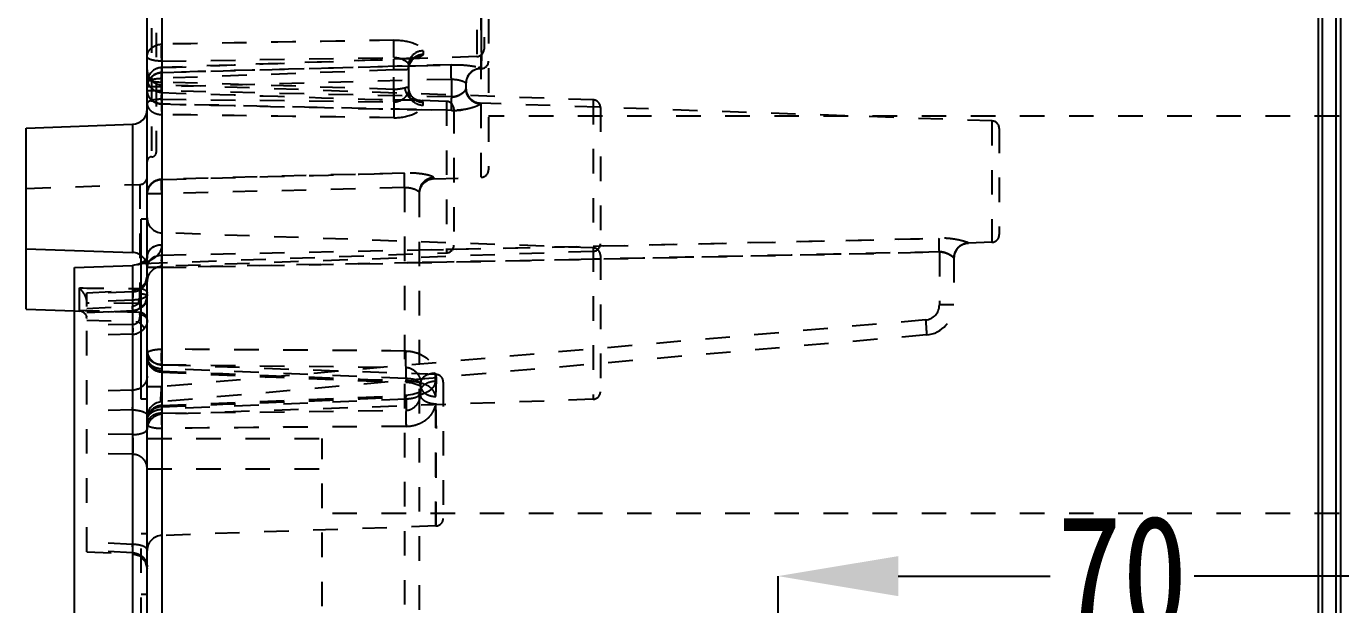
# Model space of a CAD drawing. Header units: millimetres. Extents: x -1265 to 1982, y -12197 to 1934.
# Drawn here: x 357.4 to 444.8, y -3930.4 to -3891.9 of the extents above; entities that cross this region are included whole.
import ezdxf

# ---------------------------------------------------------------- set-up
doc = ezdxf.new("R2010")
doc.units = ezdxf.units.MM
doc.header["$LTSCALE"] = 16.335
doc.header["$PDMODE"] = 3
doc.header["$PDSIZE"] = 0.3125
doc.linetypes.add('HIDDEN', pattern=[0.2, 0.1, -0.1])
doc.layers.get('0').update_dxf_attribs({"linetype": 'CONTINUOUS'})
doc.layers.get('Defpoints').update_dxf_attribs({"linetype": 'CONTINUOUS'})
doc.layers.add('DEFAULT_2', color=8, linetype='HIDDEN')
doc.styles.get("Standard").update_dxf_attribs({"font": 'txt', "width": 0.8})
doc.dimstyles.new('11', dxfattribs={"dimtxt": 8, "dimasz": 8, "dimexe": 0, "dimexo": 0, "dimgap": 0, "dimtad": 0, "dimdsep": 46, "dimtxsty": 'Standard', "dimcen": 0, "dimclrd": 4, "dimclre": 4, "dimclrt": 6, "dimazin": 0, "dimtp": 0.01, "dimtm": 0.01, "dimtfac": 1, "dimtofl": 0, "dimtmove": 0, "dimatfit": 3, "dimfxl": 0, "dimtolj": 1, "dimarcsym": 0})

# ---------------------------------------------------------------- blocks, each defined once
blk = doc.blocks.new('*D660')
at = {"color": 4, "lineweight": -2}
for p, q in [((407.383, -3958.099), (407.383, -3928.518)), ((415.383, -3928.518), (425.477, -3928.518)), ((469.383, -3928.518), (435.077, -3928.518)), ((477.383, -3949.532), (477.383, -3928.518))]:
    blk.add_line(p, q, dxfattribs=at)
at = {"color": 4}
for points in [[(415.383, -3927.185), (415.383, -3929.851), (407.383, -3928.518)], [(469.383, -3927.185), (469.383, -3929.851), (477.383, -3928.518)]]:
    blk.add_solid(points, dxfattribs=at)
at = {"layer": 'Defpoints', "color": 0}
for p in [(407.383, -3928.518), (477.383, -3949.532), (407.383, -3958.099)]:
    blk.add_point(p, dxfattribs=at)
at = {"color": 6, "insert": (430.277, -3928.518), "char_height": 8, "attachment_point": 5}
blk.add_mtext('\\A1;70', dxfattribs=at)

msp = doc.modelspace()

# ---------------------------------------------------------------- linework, layer by layer
at = {"color": 7, "linetype": 'Continuous'}
for p, q in [((444.814, -4223.364), (444.814, -3837.819)), ((443.608, -4162.247), (443.608, -3838.637)), ((444.52, -4161.495), (444.519, -3841.398)), ((365.419, -4119.111), (365.419, -3843.644)), ((443.312, -3889.359), (443.312, -4031.124)), ((366.407, -4006.811), (366.407, -3891.373)), ((357.379, -3898.685), (364.449, -3898.438)), ((357.379, -3910.745), (357.379, -3898.685)), ((364.449, -3898.438), (364.449, -3906.972)), ((365.019, -3916.746), (365.019, -3904.746)), ((365.419, -3904.746), (365.019, -3904.746)), ((357.379, -3906.725), (364.449, -3906.972)), ((360.595, -3907.982), (364.449, -3907.847)), ((360.595, -3949.187), (360.595, -3907.982)), ((364.794, -3907.773), (364.449, -3907.847)), ((364.449, -3907.847), (364.449, -3940.196)), ((357.379, -3910.745), (360.595, -3910.858)), ((365.419, -3916.746), (365.019, -3916.746))]:
    msp.add_line(p, q, dxfattribs=at)
msp.add_arc((364.414, -3897.434), 1.005, 272, 0, dxfattribs=at)
msp.add_open_spline([(364.794, -3907.773), (364.789, -3907.775), (364.773, -3907.776), (364.782, -3907.783), (364.792, -3907.777), (364.813, -3907.774), (364.847, -3907.762), (364.889, -3907.749), (364.919, -3907.74), (364.933, -3907.735)], degree=3, knots=[0, 0, 0, 0, 0.098557, 0.108759, 0.165745, 0.2554, 0.489219, 0.74148, 1, 1, 1, 1], dxfattribs=at)
at = {"layer": 'DEFAULT_2', "color": 8, "linetype": 'HIDDEN'}
for p, q in [((387.647, -3901.968), (387.647, -3874.596)), ((388.132, -3875.097), (388.132, -3901.466)), ((387.346, -3875.805), (387.346, -3893.928)), ((387.831, -3876.306), (387.831, -3893.427)), ((365.71, -3885.509), (365.71, -3900.606)), ((366.022, -3885.81), (366.022, -3900.305)), ((387.647, -3893.441), (387.649, -3893.849)), ((387.346, -3893.928), (366.389, -3894.66)), ((366.389, -3894.236), (381.836, -3893.994)), ((382.273, -3894.088), (381.834, -3894.107)), ((381.834, -3894.107), (381.836, -3894.108)), ((381.836, -3896.941), (381.836, -3893.994)), ((383.775, -3893.543), (383.775, -3893.768)), ((366.389, -3894.992), (381.847, -3894.575)), ((381.836, -3894.822), (366.389, -3895.374)), ((381.847, -3894.575), (382.807, -3894.549)), ((382.806, -3894.492), (382.806, -3896.249)), ((382.807, -3894.549), (383.273, -3894.536)), ((383.273, -3894.536), (385.655, -3894.472)), ((387.638, -3894.704), (387.63, -3894.724)), ((387.63, -3894.73), (387.638, -3894.704)), ((366.389, -3895.952), (365.419, -3895.952)), ((385.655, -3895.444), (366.389, -3895.952)), ((381.836, -3896.113), (366.389, -3895.628)), ((395.084, -3896.814), (366.389, -3895.812)), ((385.655, -3895.444), (385.655, -3896.615)), ((386.625, -3895.707), (386.625, -3896.073)), ((366.389, -3896.213), (365.419, -3896.213)), ((385.655, -3896.615), (366.389, -3896.213)), ((366.389, -3896.766), (381.836, -3896.941)), ((383.27, -3896.837), (383.358, -3896.842)), ((385.336, -3896.91), (383.272, -3896.838)), ((385.336, -3896.91), (385.336, -3906.993)), ((395.084, -3896.814), (395.084, -3916.747)), ((383.344, -3897.462), (383.256, -3897.46)), ((385.322, -3897.507), (383.344, -3897.462)), ((383.775, -3897.188), (383.775, -3896.979)), ((385.655, -3897.514), (385.322, -3897.507)), ((385.821, -3897.412), (385.821, -3906.491)), ((387.594, -3897.026), (387.594, -3897.069)), ((421.616, -3898.214), (387.594, -3897.026)), ((395.569, -3897.316), (395.569, -3906.395)), ((477.383, -3897.894), (388.132, -3897.894)), ((421.616, -3898.214), (421.616, -3906.287)), ((422.101, -3898.716), (422.101, -3905.785)), ((382.539, -3901.682), (366.389, -3902.109)), ((384.479, -3902.079), (387.647, -3901.968)), ((384.479, -3901.992), (384.479, -3902.079)), ((357.379, -3902.705), (364.934, -3902.441)), ((364.934, -3902.441), (364.934, -3910.969)), ((366.389, -3903.064), (365.419, -3903.064)), ((382.539, -3902.647), (366.389, -3903.064)), ((382.539, -3902.647), (382.539, -4007.375)), ((383.509, -3902.989), (383.509, -4007.442)), ((395.084, -3906.664), (366.389, -3905.661)), ((385.826, -3906.748), (395.082, -3906.55)), ((395.082, -3906.55), (395.555, -3906.539)), ((395.555, -3906.539), (418.116, -3906.021)), ((421.616, -3906.287), (420.056, -3906.342)), ((420.056, -3906.34), (420.056, -3906.342)), ((365.14, -3907.699), (385.336, -3906.993)), ((365.397, -3907.354), (365.326, -3907.471)), ((365.419, -3907.238), (365.402, -3907.327)), ((366.389, -3907.145), (383.509, -3906.797)), ((395.084, -3906.897), (366.389, -3907.899)), ((383.509, -3906.797), (385.33, -3906.759)), ((385.33, -3906.759), (385.745, -3906.75)), ((385.745, -3906.75), (385.826, -3906.748)), ((395.099, -3907.419), (385.843, -3907.603)), ((395.574, -3907.409), (395.099, -3907.419)), ((395.569, -3907.166), (395.569, -3916.245)), ((418.116, -3906.932), (418.116, -3910.459)), ((419.086, -3907.343), (419.086, -3910.459)), ((364.985, -3907.704), (364.794, -3907.773)), ((364.874, -3907.744), (364.873, -3907.744)), ((365, -3907.697), (364.874, -3907.744)), ((365.159, -3907.614), (364.985, -3907.704)), ((365.187, -3907.595), (365.019, -3907.687)), ((365.174, -3907.689), (365.14, -3907.699)), ((365.326, -3907.471), (365.187, -3907.595)), ((366.389, -3907.968), (365.419, -3907.968)), ((383.509, -3907.648), (366.389, -3907.968)), ((385.348, -3907.612), (383.509, -3907.648)), ((385.843, -3907.603), (385.348, -3907.612)), ((365.288, -3909.004), (364.931, -3909.37)), ((365.419, -3908.508), (365.288, -3909.004)), ((360.914, -3910.865), (360.914, -3909.333)), ((361.399, -3909.651), (364.46, -3909.512)), ((364.449, -3909.586), (361.399, -3909.725)), ((361.399, -3926.896), (361.399, -3909.652)), ((364.449, -3909.586), (364.46, -3909.512)), ((364.931, -3909.37), (364.46, -3909.512)), ((365.419, -3909.865), (365.419, -3909.852)), ((360.595, -3910.858), (360.914, -3910.869)), ((361.306, -3910.851), (360.914, -3910.838)), ((361.399, -3910.854), (361.306, -3910.851)), ((364.449, -3910.141), (361.399, -3910.28)), ((364.83, -3910.365), (361.399, -3910.345)), ((361.399, -3910.69), (364.449, -3910.551)), ((361.399, -3910.968), (364.449, -3910.829)), ((362.248, -3910.881), (361.399, -3910.854)), ((364.454, -3910.865), (361.399, -3911.004)), ((364.934, -3910.969), (362.248, -3910.881)), ((364.449, -3910.829), (364.454, -3910.865)), ((365.201, -3910.495), (365.211, -3910.46)), ((365.201, -3910.495), (365.201, -3910.495)), ((419.086, -3910.459), (418.116, -3910.459)), ((361.399, -3911.474), (364.83, -3911.584)), ((364.449, -3911.761), (361.399, -3911.82)), ((417.199, -3911.46), (366.389, -3915.905)), ((364.449, -3912.414), (361.399, -3912.473)), ((417.251, -3912.461), (366.336, -3916.916)), ((366.389, -3914.442), (382.64, -3914.622)), ((384.632, -3915.094), (366.389, -3914.457)), ((366.389, -3914.876), (366.383, -3914.95)), ((366.383, -3914.95), (382.633, -3915.616)), ((382.64, -3915.365), (366.389, -3914.7)), ((382.64, -3915.365), (382.64, -3914.622)), ((384.579, -3915.016), (384.579, -3915.528)), ((384.632, -3925.178), (384.632, -3915.094)), ((364.449, -3916.142), (361.399, -3916.201)), ((366.389, -3915.905), (365.419, -3915.905)), ((383.444, -3915.773), (383.55, -3915.827)), ((383.61, -3915.631), (383.61, -3916.452)), ((383.611, -3915.857), (383.61, -3915.849)), ((383.618, -3916.209), (383.611, -3916.217)), ((385.117, -3915.596), (385.117, -3924.675)), ((366.383, -3917.159), (382.633, -3916.487)), ((382.64, -3916.737), (366.389, -3917.409)), ((395.084, -3916.747), (366.389, -3917.749)), ((383.085, -3916.433), (382.633, -3916.487)), ((382.64, -3916.737), (382.64, -3917.48)), ((383.61, -3916.234), (383.611, -3916.229)), ((364.449, -3917.449), (361.399, -3917.508)), ((366.389, -3917.667), (382.64, -3917.48)), ((364.449, -3919.099), (361.399, -3919.04)), ((365.419, -3919.358), (377.053, -3919.358)), ((377.053, -3940.323), (377.053, -3919.358)), ((364.449, -3920.406), (361.399, -3920.347)), ((365.419, -3921.367), (377.053, -3921.367)), ((477.383, -3924.34), (377.053, -3924.34)), ((384.632, -3924.192), (384.632, -3925.178)), ((365.019, -3947.91), (365.019, -3925.705)), ((365.419, -3925.705), (365.019, -3925.705)), ((384.632, -3925.178), (366.389, -3925.815)), ((364.449, -3926.407), (361.399, -3926.268)), ((364.449, -3926.962), (361.399, -3926.823)), ((361.399, -3926.897), (364.46, -3927.036)), ((364.449, -3926.962), (364.46, -3927.036)), ((364.46, -3927.036), (364.931, -3927.178)), ((364.931, -3927.178), (365.288, -3927.544)), ((365.288, -3927.544), (365.419, -3928.04)), ((365.419, -3929.746), (365.019, -3929.746))]:
    msp.add_line(p, q, dxfattribs=at)
for points in [[(383.058, -3894.025), (382.716, -3894.06), (382.273, -3894.088)], [(382.806, -3894.741), (382.864, -3894.426), (383.044, -3894.139), (383.22, -3894.004), (383.258, -3893.987)], [(383.258, -3893.987), (383.244, -3893.991), (383.058, -3894.025)], [(383.358, -3896.842), (383.398, -3896.845), (383.388, -3896.841), (383.215, -3896.759), (382.998, -3896.56), (382.841, -3896.251), (382.806, -3895.999)], [(365.419, -3907.238), (365.415, -3907.289), (365.381, -3907.39), (365.299, -3907.501), (365.159, -3907.614)], [(365.201, -3910.495), (365.301, -3910.345), (365.405, -3910.033), (365.419, -3909.865)], [(364.454, -3910.865), (364.715, -3910.82), (365.149, -3910.554), (365.201, -3910.495)], [(382.633, -3915.616), (383.043, -3915.659), (383.444, -3915.773)], [(383.55, -3915.827), (383.614, -3915.875), (383.613, -3915.864), (383.611, -3915.857)], [(383.611, -3916.229), (383.612, -3916.224), (383.618, -3916.209)], [(383.611, -3916.217), (383.456, -3916.317), (383.085, -3916.433)]]:
    msp.add_lwpolyline(points, dxfattribs=at)
for centre, radius, start, end in [((387.328, -3893.426), 0.502, 272, 0), ((387.63, -3894.228), 0.502, 270, 0), ((366.424, -3895.665), 1.005, 92, 180), ((366.424, -3894.807), 1.005, 180, 268), ((387.63, -3895.736), 1.005, 90, 180), ((366.358, -3895.954), 0.938, 142.09448, 162.62714), ((391.715, -3895.28), 25.335, 180.57097, 181.19648), ((394.797, -3895.223), 28.417, 181.18129, 181.46963), ((387.63, -3896.021), 1.005, 180, 268), ((366.246, -3896.192), 0.829, 212.70429, 217.59622), ((366.409, -3895.992), 1.091, 242.31643, 248.65183), ((393.596, -3896.764), 27.212, 178.83978, 179.55713), ((383.827, -3895.909), 1.071, 239.12817, 243.43165), ((385.318, -3897.412), 0.502, 0, 88), ((411.571, -3897.186), 25.923, 178.73874, 179.72284), ((395.067, -3897.316), 0.502, 0, 88), ((401.928, -3897.137), 16.28, 179.73181, 180.52927), ((385.762, -3892.845), 4.67, 268.6817, 270.74629), ((385.76, -3892.696), 4.819, 270.74256, 277.70417), ((421.599, -3898.716), 0.502, 0, 88), ((365.721, -3900.304), 0.301, 272, 0), ((365.721, -3900.907), 0.301, 92, 180), ((364.917, -3901.939), 0.502, 272, 0), ((384.514, -3903.083), 1.005, 92, 180), ((387.63, -3901.466), 0.502, 272, 0), ((366.424, -3904.657), 1.005, 180, 268), ((134.616, 7956.821), 11866.229, 271.119179, 271.3690014), ((385.318, -3906.491), 0.502, 272, 0), ((395.067, -3906.395), 0.502, 272, 0), ((420.091, -3907.346), 1.005, 92, 180), ((421.599, -3905.785), 0.502, 272, 0), ((364.414, -3907.977), 1.005, 0, 88), ((133.064, 9040.907), 12950.977, 271.0322964, 271.2611859), ((395.067, -3907.166), 0.502, 0, 88), ((365.175, -3908.7), 1.002, 92.0238, 107.37375), ((364.59, -3905.531), 2.234, 291.77065, 295.5442), ((366.424, -3908.904), 1.005, 92, 180), ((366.184, -3907.993), 0.767, 145.96715, 150.85478), ((364.456, -3908.618), 0.967, 328.61612, 343.41257), ((364.439, -3908.547), 1.029, 298.26259, 305.29832), ((328.087, -3909.812), 36.85, 0.15191, 0.68923), ((364.382, -3909.851), 1.037, 347.87905, 359.24451), ((360.897, -3911.371), 0.502, 36.81684, 88), ((364.438, -3909.815), 1.007, 303.9028, 310.29672), ((364.459, -3909.839), 0.975, 310.25974, 320.44863), ((417.111, -3910.459), 1.005, 275, 360), ((417.076, -3910.459), 2.01, 275, 0), ((360.919, -3911.365), 0.48, 0.05012, 14.04739), ((357.961, -3911.129), 6.976, 0.27984, 0.75498), ((364.901, -3911.51), 0.544, 58.7531, 77.1499), ((364.421, -3911.337), 1.078, 271.49234, 287.11663), ((364.481, -3911.448), 0.95, 320.19881, 332.8201), ((366.424, -3913.452), 1.005, 180, 268), ((384.615, -3915.596), 0.502, 0, 88), ((364.402, -3915.037), 1.104, 292.61001, 299.57423), ((364.443, -3915.11), 1.021, 299.58002, 305.15002), ((382.449, -3920.427), 4.913, 82.41361, 87.77877), ((382.754, -3918.72), 3.176, 74.30324, 76.22724), ((366.424, -3917.917), 1.005, 95, 180), ((382.401, -3916.33), 1.227, 323.56739, 334.61381), ((395.067, -3916.245), 0.502, 272, 0), ((366.424, -3918.754), 1.005, 92, 180), ((387.8, -3918.133), 21.417, 179.52222, 180.46262), ((391.346, -3918.123), 24.964, 180.41977, 181.27491), ((384.615, -3924.675), 0.502, 272, 0), ((366.424, -3926.819), 1.005, 92, 180), ((364.418, -3928.751), 2.344, 87.17105, 89.23275), ((364.575, -3928.093), 1.67, 74.15415, 77.12105)]:
    msp.add_arc(centre, radius, start, end, dxfattribs=at)
for points, knots in [([(387.647, -3901.968), (387.647, -3900.878), (387.647, -3897.134), (387.647, -3891.932), (387.647, -3887.152), (387.647, -3884.434), (387.647, -3882.676), (387.646, -3881.204), (387.65, -3880.073), (387.651, -3879.322), (387.627, -3878.954), (387.626, -3878.839)], [0, 0, 0, 0, 0.141387, 0.485642, 0.674725, 0.76131, 0.838242, 0.90268, 0.952232, 0.985032, 1, 1, 1, 1]), ([(387.647, -3890.675), (387.647, -3890.807), (387.647, -3891.301), (387.647, -3891.795), (387.647, -3892.158)], [0, 0, 0, 0, 0.26686, 1, 1, 1, 1]), ([(387.647, -3892.158), (387.647, -3892.277), (387.647, -3892.705), (387.646, -3893.133), (387.647, -3893.441)], [0, 0, 0, 0, 0.278321, 1, 1, 1, 1]), ([(365.419, -3893.946), (365.419, -3893.838), (365.474, -3893.614), (365.768, -3893.238), (366.144, -3893.108), (366.389, -3893.102)], [0, 0, 0, 0, 0.231329, 0.475768, 1, 1, 1, 1]), ([(366.389, -3894.236), (366.386, -3894.129), (366.379, -3893.751), (366.376, -3893.373), (366.389, -3893.102)], [0, 0, 0, 0, 0.282042, 1, 1, 1, 1]), ([(381.836, -3893.994), (381.829, -3893.779), (381.825, -3893.394), (381.826, -3893.009), (381.836, -3892.839)], [0, 0, 0, 0, 0.557631, 1, 1, 1, 1]), ([(381.836, -3892.839), (382.288, -3892.831), (382.844, -3892.899), (383.416, -3893.153), (383.636, -3893.29), (383.775, -3893.443), (383.775, -3893.543)], [0, 0, 0, 0, 0.629017, 0.755277, 0.860526, 1, 1, 1, 1]), ([(366.389, -3894.236), (366.158, -3894.233), (365.843, -3894.2), (365.517, -3894.09), (365.419, -3893.99), (365.419, -3893.946)], [0, 0, 0, 0, 0.658819, 0.87573, 1, 1, 1, 1]), ([(381.836, -3894.822), (381.833, -3894.731), (381.83, -3894.599), (381.827, -3894.43), (381.826, -3894.321), (381.827, -3894.235), (381.826, -3894.167), (381.832, -3894.134), (381.83, -3894.109), (381.834, -3894.107)], [0, 0, 0, 0, 0.38096, 0.556209, 0.709589, 0.833034, 0.923319, 0.979261, 1, 1, 1, 1]), ([(383.775, -3893.768), (383.775, -3893.842), (383.615, -3893.934), (383.411, -3893.983), (383.161, -3894.025), (382.872, -3894.053), (382.424, -3894.085), (382.075, -3894.1), (381.836, -3894.108)], [0, 0, 0, 0, 0.110654, 0.208617, 0.333365, 0.480168, 0.644007, 1, 1, 1, 1]), ([(381.836, -3893.994), (382.069, -3893.984), (382.409, -3894.063), (382.716, -3894.291), (382.806, -3894.431), (382.806, -3894.492)], [0, 0, 0, 0, 0.606678, 0.841682, 1, 1, 1, 1]), ([(383.775, -3893.543), (383.527, -3893.552), (383.023, -3893.749), (382.806, -3894.253), (382.806, -3894.492)], [0, 0, 0, 0, 0.509916, 1, 1, 1, 1]), ([(382.806, -3894.741), (382.806, -3894.497), (383.017, -3893.985), (383.526, -3893.776), (383.775, -3893.768)], [0, 0, 0, 0, 0.494523, 1, 1, 1, 1]), ([(387.647, -3894.304), (387.645, -3894.392), (387.64, -3894.527), (387.627, -3894.661), (387.626, -3894.708)], [0, 0, 0, 0, 0.65244, 1, 1, 1, 1]), ([(387.649, -3893.849), (387.65, -3893.892), (387.65, -3894.044), (387.65, -3894.195), (387.647, -3894.304)], [0, 0, 0, 0, 0.282545, 1, 1, 1, 1]), ([(365.419, -3895.952), (365.419, -3895.71), (365.634, -3895.203), (366.14, -3894.999), (366.389, -3894.992)], [0, 0, 0, 0, 0.492151, 1, 1, 1, 1]), ([(366.389, -3895.952), (366.384, -3895.753), (366.381, -3895.433), (366.378, -3895.113), (366.389, -3894.992)], [0, 0, 0, 0, 0.621509, 1, 1, 1, 1]), ([(366.389, -3894.66), (366.385, -3894.658), (366.385, -3894.687), (366.381, -3894.711), (366.381, -3894.78), (366.38, -3894.861), (366.381, -3894.967), (366.383, -3895.14), (366.386, -3895.278), (366.389, -3895.374)], [0, 0, 0, 0, 0.016513, 0.068147, 0.154227, 0.27281, 0.420843, 0.594989, 1, 1, 1, 1]), ([(366.382, -3895.196), (366.381, -3895.22), (366.38, -3895.332), (366.381, -3895.444), (366.381, -3895.532)], [0, 0, 0, 0, 0.218939, 1, 1, 1, 1]), ([(366.389, -3894.992), (366.388, -3895.004), (366.384, -3895.072), (366.382, -3895.14), (366.382, -3895.196)], [0, 0, 0, 0, 0.177733, 1, 1, 1, 1]), ([(382.202, -3894.812), (382.172, -3894.812), (382.05, -3894.813), (381.928, -3894.816), (381.836, -3894.822)], [0, 0, 0, 0, 0.241345, 1, 1, 1, 1]), ([(382.806, -3894.741), (382.805, -3894.762), (382.763, -3894.791), (382.703, -3894.801), (382.515, -3894.821), (382.347, -3894.812), (382.202, -3894.812)], [0, 0, 0, 0, 0.101808, 0.188962, 0.303827, 1, 1, 1, 1]), ([(385.655, -3895.444), (385.649, -3895.242), (385.647, -3894.919), (385.642, -3894.593), (385.655, -3894.471)], [0, 0, 0, 0, 0.621366, 1, 1, 1, 1]), ([(385.655, -3895.444), (385.649, -3895.242), (385.647, -3894.919), (385.642, -3894.594), (385.655, -3894.472)], [0, 0, 0, 0, 0.621029, 1, 1, 1, 1]), ([(385.655, -3894.472), (385.895, -3894.465), (386.246, -3894.47), (386.694, -3894.506), (386.986, -3894.543), (387.226, -3894.584), (387.42, -3894.626), (387.521, -3894.662), (387.594, -3894.688), (387.594, -3894.705)], [0, 0, 0, 0, 0.36581, 0.534039, 0.68466, 0.812055, 0.910297, 0.973727, 1, 1, 1, 1]), ([(386.762, -3895.205), (386.74, -3895.245), (386.664, -3895.402), (386.625, -3895.578), (386.625, -3895.707)], [0, 0, 0, 0, 0.261208, 1, 1, 1, 1]), ([(387.096, -3894.86), (387.138, -3894.835), (387.304, -3894.749), (387.492, -3894.704), (387.63, -3894.705)], [0, 0, 0, 0, 0.262703, 1, 1, 1, 1]), ([(387.626, -3894.708), (387.627, -3894.702), (387.608, -3894.689), (387.554, -3894.666), (387.497, -3894.65), (387.455, -3894.639)], [0, 0, 0, 0, 0.098467, 0.301258, 1, 1, 1, 1]), ([(366.389, -3896.328), (366.139, -3896.321), (365.627, -3896.103), (365.419, -3895.586), (365.419, -3895.338)], [0, 0, 0, 0, 0.502415, 1, 1, 1, 1]), ([(365.419, -3895.338), (365.419, -3895.382), (365.517, -3895.482), (365.843, -3895.591), (366.158, -3895.625), (366.389, -3895.628)], [0, 0, 0, 0, 0.12427, 0.341181, 1, 1, 1, 1]), ([(365.419, -3895.664), (365.419, -3895.6), (365.612, -3895.469), (365.78, -3895.438), (365.901, -3895.416)], [0, 0, 0, 0, 0.341869, 1, 1, 1, 1]), ([(365.901, -3895.416), (365.939, -3895.41), (366.101, -3895.386), (366.264, -3895.376), (366.389, -3895.374)], [0, 0, 0, 0, 0.236081, 1, 1, 1, 1]), ([(366.389, -3896.328), (366.379, -3896.249), (366.386, -3896.015), (366.385, -3895.782), (366.389, -3895.628)], [0, 0, 0, 0, 0.33868, 1, 1, 1, 1]), ([(382.554, -3896.025), (382.504, -3896.038), (382.269, -3896.093), (382.025, -3896.123), (381.836, -3896.113)], [0, 0, 0, 0, 0.213888, 1, 1, 1, 1]), ([(382.806, -3895.999), (382.805, -3895.976), (382.669, -3895.987), (382.615, -3896.009), (382.554, -3896.025)], [0, 0, 0, 0, 0.269195, 1, 1, 1, 1]), ([(382.554, -3896.025), (382.568, -3896.13), (382.626, -3896.336), (382.818, -3896.674), (383.097, -3896.831), (383.272, -3896.838)], [0, 0, 0, 0, 0.275677, 0.545526, 1, 1, 1, 1]), ([(382.806, -3896), (382.806, -3896.159), (382.895, -3896.491), (383.133, -3896.741), (383.277, -3896.828)], [0, 0, 0, 0, 0.485926, 1, 1, 1, 1]), ([(385.655, -3895.444), (385.778, -3895.437), (386.01, -3895.45), (386.309, -3895.517), (386.507, -3895.598), (386.597, -3895.662), (386.625, -3895.694), (386.625, -3895.707)], [0, 0, 0, 0, 0.357307, 0.668432, 0.892016, 0.961358, 1, 1, 1, 1]), ([(386.625, -3896.073), (386.625, -3896.095), (386.601, -3896.15), (386.513, -3896.27), (386.322, -3896.429), (386.022, -3896.579), (385.779, -3896.621), (385.655, -3896.615)], [0, 0, 0, 0, 0.0578, 0.144144, 0.38499, 0.682097, 1, 1, 1, 1]), ([(386.601, -3896.145), (386.604, -3896.138), (386.616, -3896.116), (386.625, -3896.091), (386.625, -3896.073)], [0, 0, 0, 0, 0.300582, 1, 1, 1, 1]), ([(386.762, -3896.572), (386.74, -3896.533), (386.664, -3896.376), (386.625, -3896.201), (386.625, -3896.073)], [0, 0, 0, 0, 0.261374, 1, 1, 1, 1]), ([(366.389, -3897.083), (366.143, -3897.079), (365.764, -3896.94), (365.473, -3896.554), (365.419, -3896.324), (365.419, -3896.213)], [0, 0, 0, 0, 0.519306, 0.765478, 1, 1, 1, 1]), ([(365.419, -3896.213), (365.419, -3896.25), (365.431, -3896.399), (365.487, -3896.545), (365.548, -3896.64)], [0, 0, 0, 0, 0.242367, 1, 1, 1, 1]), ([(366.389, -3896.766), (366.158, -3896.769), (365.843, -3896.802), (365.517, -3896.912), (365.419, -3897.012), (365.419, -3897.056)], [0, 0, 0, 0, 0.658819, 0.87573, 1, 1, 1, 1]), ([(365.589, -3896.698), (365.651, -3896.778), (365.754, -3896.872), (365.872, -3896.941), (365.903, -3896.958)], [0, 0, 0, 0, 0.743221, 1, 1, 1, 1]), ([(366.389, -3897.083), (366.387, -3897.029), (366.381, -3896.74), (366.384, -3896.45), (366.389, -3896.213)], [0, 0, 0, 0, 0.183442, 1, 1, 1, 1]), ([(366.389, -3896.766), (366.387, -3896.858), (366.382, -3897.198), (366.381, -3897.539), (366.389, -3897.788)], [0, 0, 0, 0, 0.268542, 1, 1, 1, 1]), ([(366.384, -3896.554), (366.384, -3896.607), (366.383, -3896.783), (366.384, -3896.96), (366.389, -3897.083)], [0, 0, 0, 0, 0.301538, 1, 1, 1, 1]), ([(381.836, -3896.941), (381.833, -3897.031), (381.828, -3897.384), (381.826, -3897.737), (381.836, -3897.999)], [0, 0, 0, 0, 0.255842, 1, 1, 1, 1]), ([(381.836, -3896.113), (381.832, -3896.271), (381.826, -3896.482), (381.831, -3896.718), (381.831, -3896.796), (381.836, -3896.821)], [0, 0, 0, 0, 0.670833, 0.891956, 1, 1, 1, 1]), ([(381.836, -3896.941), (382.047, -3896.948), (382.364, -3896.833), (382.652, -3896.574), (382.755, -3896.424), (382.783, -3896.35)], [0, 0, 0, 0, 0.544391, 0.796052, 1, 1, 1, 1]), ([(383.272, -3896.838), (383.051, -3896.83), (382.572, -3896.835), (382.094, -3896.83), (381.836, -3896.821)], [0, 0, 0, 0, 0.461022, 1, 1, 1, 1]), ([(382.783, -3896.35), (382.787, -3896.341), (382.798, -3896.309), (382.806, -3896.274), (382.806, -3896.249)], [0, 0, 0, 0, 0.278522, 1, 1, 1, 1]), ([(382.943, -3896.719), (382.921, -3896.682), (382.845, -3896.536), (382.806, -3896.37), (382.806, -3896.249)], [0, 0, 0, 0, 0.263184, 1, 1, 1, 1]), ([(383.775, -3897.188), (383.613, -3897.182), (383.285, -3897.092), (383.029, -3896.861), (382.943, -3896.719)], [0, 0, 0, 0, 0.495333, 1, 1, 1, 1]), ([(383.775, -3896.979), (383.775, -3896.922), (383.631, -3896.866), (383.468, -3896.848), (383.341, -3896.84), (383.272, -3896.838)], [0, 0, 0, 0, 0.317951, 0.617191, 1, 1, 1, 1]), ([(383.348, -3896.867), (383.382, -3896.884), (383.518, -3896.943), (383.666, -3896.976), (383.775, -3896.979)], [0, 0, 0, 0, 0.260329, 1, 1, 1, 1]), ([(385.655, -3896.615), (385.653, -3896.701), (385.648, -3897.001), (385.644, -3897.301), (385.655, -3897.514)], [0, 0, 0, 0, 0.287027, 1, 1, 1, 1]), ([(386.031, -3896.557), (386.161, -3896.513), (386.372, -3896.398), (386.552, -3896.232), (386.601, -3896.145)], [0, 0, 0, 0, 0.580536, 1, 1, 1, 1]), ([(387.096, -3896.915), (387.135, -3896.939), (387.29, -3897.02), (387.465, -3897.064), (387.594, -3897.069)], [0, 0, 0, 0, 0.260872, 1, 1, 1, 1]), ([(365.419, -3897.056), (365.419, -3897.15), (365.477, -3897.351), (365.699, -3897.591), (366.019, -3897.745), (366.263, -3897.787), (366.389, -3897.789)], [0, 0, 0, 0, 0.212761, 0.449908, 0.715509, 1, 1, 1, 1]), ([(381.836, -3897.999), (382.283, -3898.005), (382.93, -3897.884), (383.556, -3897.541), (383.775, -3897.298), (383.775, -3897.188)], [0, 0, 0, 0, 0.610133, 0.849869, 1, 1, 1, 1]), ([(385.649, -3897.287), (385.649, -3897.3), (385.65, -3897.347), (385.651, -3897.395), (385.652, -3897.429)], [0, 0, 0, 0, 0.271143, 1, 1, 1, 1]), ([(387.594, -3897.069), (387.594, -3897.093), (387.525, -3897.145), (387.408, -3897.209), (387.211, -3897.287), (386.861, -3897.395), (386.335, -3897.497), (385.889, -3897.519), (385.655, -3897.514)], [0, 0, 0, 0, 0.035557, 0.107434, 0.211767, 0.341403, 0.652329, 1, 1, 1, 1]), ([(387.541, -3897.131), (387.549, -3897.126), (387.57, -3897.11), (387.594, -3897.087), (387.594, -3897.069)], [0, 0, 0, 0, 0.348454, 1, 1, 1, 1]), ([(365.419, -3903.064), (365.419, -3902.823), (365.635, -3902.317), (366.14, -3902.116), (366.389, -3902.108)], [0, 0, 0, 0, 0.491344, 1, 1, 1, 1]), ([(366.389, -3902.108), (366.14, -3902.116), (365.635, -3902.317), (365.419, -3902.823), (365.419, -3903.064)], [0, 0, 0, 0, 0.508656, 1, 1, 1, 1]), ([(366.389, -3903.064), (366.384, -3902.867), (366.381, -3902.549), (366.379, -3902.23), (366.389, -3902.109)], [0, 0, 0, 0, 0.617855, 1, 1, 1, 1]), ([(366.389, -3902.109), (366.379, -3902.23), (366.381, -3902.549), (366.384, -3902.867), (366.389, -3903.064)], [0, 0, 0, 0, 0.381961, 1, 1, 1, 1]), ([(382.539, -3902.647), (382.534, -3902.45), (382.531, -3902.128), (382.527, -3901.806), (382.539, -3901.682)], [0, 0, 0, 0, 0.613776, 1, 1, 1, 1]), ([(382.539, -3902.647), (382.534, -3902.45), (382.531, -3902.129), (382.528, -3901.806), (382.539, -3901.682)], [0, 0, 0, 0, 0.613585, 1, 1, 1, 1]), ([(384.479, -3901.992), (384.479, -3901.971), (384.417, -3901.925), (384.305, -3901.879), (384.117, -3901.823), (383.768, -3901.749), (383.234, -3901.685), (382.781, -3901.676), (382.539, -3901.682)], [0, 0, 0, 0, 0.031908, 0.096594, 0.194179, 0.320115, 0.635913, 1, 1, 1, 1]), ([(384.479, -3901.992), (384.316, -3901.998), (383.982, -3902.097), (383.731, -3902.342), (383.647, -3902.49)], [0, 0, 0, 0, 0.489225, 1, 1, 1, 1]), ([(383.991, -3902.14), (384.03, -3902.117), (384.182, -3902.04), (384.353, -3901.997), (384.479, -3901.992)], [0, 0, 0, 0, 0.260898, 1, 1, 1, 1]), ([(382.539, -3902.647), (382.77, -3902.635), (383.098, -3902.686), (383.405, -3902.842), (383.509, -3902.944), (383.509, -3902.989)], [0, 0, 0, 0, 0.647836, 0.873219, 1, 1, 1, 1]), ([(383.647, -3902.49), (383.624, -3902.529), (383.548, -3902.686), (383.509, -3902.861), (383.509, -3902.989)], [0, 0, 0, 0, 0.261348, 1, 1, 1, 1]), ([(366.389, -3906.447), (366.389, -3906.641), (366.263, -3907.021), (365.918, -3907.344), (365.62, -3907.518), (365.411, -3907.615), (365.25, -3907.662), (365.166, -3907.696), (365.14, -3907.699)], [0, 0, 0, 0, 0.308705, 0.594864, 0.732331, 0.858069, 0.958197, 1, 1, 1, 1]), ([(365.419, -3907.238), (365.419, -3907.032), (365.611, -3906.698), (366.021, -3906.498), (366.266, -3906.45), (366.389, -3906.447)], [0, 0, 0, 0, 0.45593, 0.728561, 1, 1, 1, 1]), ([(365.912, -3906.559), (365.769, -3906.624), (365.526, -3906.81), (365.419, -3907.104), (365.419, -3907.238)], [0, 0, 0, 0, 0.538696, 1, 1, 1, 1]), ([(418.116, -3906.932), (418.114, -3906.844), (418.11, -3906.54), (418.105, -3906.236), (418.116, -3906.021)], [0, 0, 0, 0, 0.290332, 1, 1, 1, 1]), ([(418.116, -3906.932), (418.114, -3906.84), (418.11, -3906.537), (418.105, -3906.233), (418.116, -3906.021)], [0, 0, 0, 0, 0.303082, 1, 1, 1, 1]), ([(420.056, -3906.34), (420.056, -3906.335), (420.034, -3906.327), (420.005, -3906.311), (419.946, -3906.292), (419.836, -3906.255), (419.658, -3906.204), (419.408, -3906.143), (419.118, -3906.088), (418.684, -3906.029), (418.346, -3906.016), (418.116, -3906.021)], [0, 0, 0, 0, 0.007585, 0.02689, 0.057409, 0.09801, 0.204546, 0.337091, 0.488088, 0.651808, 1, 1, 1, 1]), ([(419.568, -3906.488), (419.607, -3906.466), (419.759, -3906.387), (419.93, -3906.344), (420.056, -3906.34)], [0, 0, 0, 0, 0.261105, 1, 1, 1, 1]), ([(420.056, -3906.34), (420.015, -3906.341), (419.845, -3906.359), (419.68, -3906.422), (419.568, -3906.488)], [0, 0, 0, 0, 0.237512, 1, 1, 1, 1]), ([(365.419, -3907.238), (365.419, -3907.294), (365.407, -3907.396), (365.326, -3907.512), (365.231, -3907.589), (365.133, -3907.652), (365.012, -3907.707), (364.946, -3907.736), (364.758, -3907.788), (364.794, -3907.773)], [0, 0, 0, 0, 0.188697, 0.331474, 0.464941, 0.59769, 0.732119, 0.869329, 1, 1, 1, 1]), ([(365.349, -3907.47), (365.359, -3907.456), (365.405, -3907.389), (365.419, -3907.303), (365.419, -3907.238)], [0, 0, 0, 0, 0.204457, 1, 1, 1, 1]), ([(365.419, -3907.968), (365.419, -3907.863), (365.474, -3907.643), (365.693, -3907.372), (366.014, -3907.194), (366.262, -3907.146), (366.389, -3907.144)], [0, 0, 0, 0, 0.226115, 0.468216, 0.728084, 1, 1, 1, 1]), ([(365.903, -3907.263), (365.867, -3907.281), (365.731, -3907.358), (365.613, -3907.468), (365.548, -3907.564)], [0, 0, 0, 0, 0.260508, 1, 1, 1, 1]), ([(366.389, -3907.968), (366.388, -3907.889), (366.384, -3907.615), (366.383, -3907.34), (366.389, -3907.144)], [0, 0, 0, 0, 0.28865, 1, 1, 1, 1]), ([(366.389, -3907.144), (366.387, -3907.197), (366.383, -3907.472), (366.385, -3907.746), (366.389, -3907.968)], [0, 0, 0, 0, 0.191141, 1, 1, 1, 1]), ([(418.116, -3906.932), (418.238, -3906.926), (418.475, -3906.963), (418.737, -3907.076), (418.905, -3907.182), (419, -3907.25), (419.051, -3907.303), (419.086, -3907.331), (419.086, -3907.343)], [0, 0, 0, 0, 0.338629, 0.650965, 0.783972, 0.89186, 0.966568, 1, 1, 1, 1]), ([(419.086, -3907.343), (419.086, -3907.331), (419.051, -3907.303), (419, -3907.25), (418.905, -3907.182), (418.737, -3907.076), (418.475, -3906.963), (418.238, -3906.926), (418.116, -3906.932)], [0, 0, 0, 0, 0.033432, 0.10814, 0.216028, 0.349035, 0.661373, 1, 1, 1, 1]), ([(419.086, -3907.343), (419.086, -3907.303), (419.099, -3907.132), (419.155, -3906.965), (419.218, -3906.851)], [0, 0, 0, 0, 0.237491, 1, 1, 1, 1]), ([(419.218, -3906.851), (419.196, -3906.89), (419.123, -3907.045), (419.086, -3907.217), (419.086, -3907.343)], [0, 0, 0, 0, 0.261137, 1, 1, 1, 1]), ([(365.419, -3907.606), (365.394, -3907.615), (365.314, -3907.646), (365.232, -3907.673), (365.174, -3907.689)], [0, 0, 0, 0, 0.307836, 1, 1, 1, 1]), ([(361.399, -3910.23), (361.399, -3910.053), (361.254, -3909.716), (361.033, -3909.452), (360.914, -3909.333)], [0, 0, 0, 0, 0.511798, 1, 1, 1, 1]), ([(364.449, -3909.586), (364.489, -3909.585), (364.654, -3909.568), (364.815, -3909.514), (364.926, -3909.454)], [0, 0, 0, 0, 0.238939, 1, 1, 1, 1]), ([(364.46, -3909.513), (364.463, -3909.513), (364.46, -3909.536), (364.465, -3909.56), (364.463, -3909.618), (364.463, -3909.69), (364.461, -3909.782), (364.457, -3909.934), (364.452, -3910.056), (364.449, -3910.141)], [0, 0, 0, 0, 0.017417, 0.068701, 0.154074, 0.272226, 0.419639, 0.59257, 1, 1, 1, 1]), ([(365.419, -3909.765), (365.419, -3909.816), (365.333, -3909.938), (365.112, -3910.047), (364.803, -3910.119), (364.57, -3910.139), (364.449, -3910.141)], [0, 0, 0, 0, 0.140553, 0.363093, 0.669193, 1, 1, 1, 1]), ([(364.83, -3910.365), (364.85, -3910.315), (364.919, -3910.105), (364.939, -3909.881), (364.937, -3909.715)], [0, 0, 0, 0, 0.244868, 1, 1, 1, 1]), ([(364.934, -3909.369), (364.995, -3909.37), (365.115, -3909.389), (365.307, -3909.458), (365.419, -3909.593), (365.419, -3909.679)], [0, 0, 0, 0, 0.29637, 0.582722, 1, 1, 1, 1]), ([(364.937, -3909.715), (365.052, -3909.716), (365.21, -3909.731), (365.37, -3909.785), (365.419, -3909.832), (365.419, -3909.852)], [0, 0, 0, 0, 0.66848, 0.884649, 1, 1, 1, 1]), ([(360.914, -3910.838), (360.95, -3910.845), (361.096, -3910.884), (361.23, -3910.978), (361.299, -3911.07)], [0, 0, 0, 0, 0.240787, 1, 1, 1, 1]), ([(364.454, -3910.864), (364.456, -3910.863), (364.455, -3910.853), (364.457, -3910.839), (364.456, -3910.81), (364.456, -3910.754), (364.453, -3910.666), (364.451, -3910.592), (364.449, -3910.551)], [0, 0, 0, 0, 0.017729, 0.070062, 0.159651, 0.285047, 0.614764, 1, 1, 1, 1]), ([(364.83, -3910.365), (364.903, -3910.416), (365.001, -3910.479), (365.17, -3910.528), (365.2, -3910.494)], [0, 0, 0, 0, 0.662048, 1, 1, 1, 1]), ([(364.449, -3911.761), (364.486, -3911.76), (364.627, -3911.742), (364.762, -3911.665), (364.83, -3911.584)], [0, 0, 0, 0, 0.257495, 1, 1, 1, 1]), ([(364.449, -3911.761), (364.451, -3911.8), (364.455, -3911.963), (364.458, -3912.127), (364.456, -3912.251)], [0, 0, 0, 0, 0.240265, 1, 1, 1, 1]), ([(364.83, -3911.584), (364.846, -3911.595), (364.912, -3911.646), (364.974, -3911.701), (365.019, -3911.746)], [0, 0, 0, 0, 0.237465, 1, 1, 1, 1]), ([(364.937, -3911.095), (364.937, -3911.116), (364.933, -3911.217), (364.915, -3911.318), (364.894, -3911.397)], [0, 0, 0, 0, 0.202813, 1, 1, 1, 1]), ([(364.934, -3910.969), (364.934, -3910.972), (364.936, -3910.995), (364.936, -3911.018), (364.936, -3911.037)], [0, 0, 0, 0, 0.160921, 1, 1, 1, 1]), ([(365.019, -3911.746), (365.033, -3911.76), (365.084, -3911.814), (365.131, -3911.872), (365.159, -3911.918)], [0, 0, 0, 0, 0.275869, 1, 1, 1, 1]), ([(365.419, -3911.466), (365.419, -3911.385), (365.375, -3911.218), (365.256, -3911.09), (365.183, -3911.046)], [0, 0, 0, 0, 0.487475, 1, 1, 1, 1]), ([(365.351, -3911.312), (365.362, -3911.329), (365.399, -3911.396), (365.419, -3911.473), (365.419, -3911.529)], [0, 0, 0, 0, 0.265807, 1, 1, 1, 1]), ([(365.419, -3911.529), (365.419, -3911.542), (365.417, -3911.6), (365.407, -3911.657), (365.396, -3911.7)], [0, 0, 0, 0, 0.23124, 1, 1, 1, 1]), ([(417.199, -3911.46), (417.209, -3911.583), (417.224, -3911.766), (417.241, -3912.001), (417.25, -3912.157), (417.255, -3912.28), (417.261, -3912.378), (417.253, -3912.422), (417.258, -3912.46), (417.251, -3912.461)], [0, 0, 0, 0, 0.369872, 0.548421, 0.70608, 0.832273, 0.92398, 0.980112, 1, 1, 1, 1]), ([(364.456, -3912.251), (364.455, -3912.269), (364.454, -3912.323), (364.453, -3912.378), (364.449, -3912.414)], [0, 0, 0, 0, 0.321769, 1, 1, 1, 1]), ([(365.159, -3911.918), (365.168, -3911.931), (365.191, -3911.974), (365.212, -3912.022), (365.211, -3912.056)], [0, 0, 0, 0, 0.320166, 1, 1, 1, 1]), ([(365.419, -3913.688), (365.419, -3913.646), (365.52, -3913.549), (365.842, -3913.439), (366.158, -3913.404), (366.389, -3913.406)], [0, 0, 0, 0, 0.121596, 0.339153, 1, 1, 1, 1]), ([(366.389, -3914.443), (366.387, -3914.371), (366.38, -3914.025), (366.383, -3913.68), (366.389, -3913.406)], [0, 0, 0, 0, 0.208313, 1, 1, 1, 1]), ([(382.64, -3914.622), (382.637, -3914.551), (382.629, -3914.188), (382.632, -3913.825), (382.64, -3913.533)], [0, 0, 0, 0, 0.195786, 1, 1, 1, 1]), ([(382.64, -3913.533), (382.876, -3913.535), (383.348, -3913.61), (383.971, -3913.928), (384.435, -3914.401), (384.579, -3914.818), (384.579, -3915.016)], [0, 0, 0, 0, 0.267035, 0.528858, 0.776894, 1, 1, 1, 1]), ([(366.389, -3914.442), (366.263, -3914.439), (366.018, -3914.397), (365.698, -3914.237), (365.476, -3913.992), (365.419, -3913.786), (365.419, -3913.688)], [0, 0, 0, 0, 0.281613, 0.545765, 0.783212, 1, 1, 1, 1]), ([(365.419, -3913.946), (365.419, -3914.043), (365.476, -3914.249), (365.698, -3914.495), (366.018, -3914.655), (366.263, -3914.697), (366.389, -3914.7)], [0, 0, 0, 0, 0.216788, 0.454235, 0.718387, 1, 1, 1, 1]), ([(365.419, -3915.21), (365.419, -3915.247), (365.407, -3915.403), (365.353, -3915.554), (365.293, -3915.657)], [0, 0, 0, 0, 0.236247, 1, 1, 1, 1]), ([(366.383, -3914.95), (366.382, -3914.95), (366.384, -3914.941), (366.382, -3914.932), (366.383, -3914.91), (366.384, -3914.869), (366.386, -3914.797), (366.388, -3914.736), (366.389, -3914.7)], [0, 0, 0, 0, 0.016388, 0.065173, 0.146031, 0.258549, 0.574545, 1, 1, 1, 1]), ([(382.64, -3914.622), (382.89, -3914.621), (383.275, -3914.833), (383.544, -3915.259), (383.61, -3915.511), (383.61, -3915.631)], [0, 0, 0, 0, 0.498906, 0.760492, 1, 1, 1, 1]), ([(384.579, -3915.016), (384.458, -3915.019), (384.217, -3915.056), (383.835, -3915.193), (383.61, -3915.46), (383.61, -3915.631)], [0, 0, 0, 0, 0.297152, 0.583956, 1, 1, 1, 1]), ([(384.632, -3915.094), (384.631, -3915.151), (384.632, -3915.374), (384.637, -3915.597), (384.632, -3915.764)], [0, 0, 0, 0, 0.254297, 1, 1, 1, 1]), ([(364.827, -3916.057), (364.796, -3916.07), (364.674, -3916.114), (364.545, -3916.139), (364.449, -3916.142)], [0, 0, 0, 0, 0.259153, 1, 1, 1, 1]), ([(364.462, -3916.455), (364.461, -3916.423), (364.459, -3916.318), (364.456, -3916.213), (364.449, -3916.142)], [0, 0, 0, 0, 0.311952, 1, 1, 1, 1]), ([(366.336, -3916.916), (366.33, -3916.916), (366.334, -3916.874), (366.327, -3916.832), (366.333, -3916.732), (366.337, -3916.612), (366.347, -3916.459), (366.363, -3916.221), (366.378, -3916.034), (366.389, -3915.905)], [0, 0, 0, 0, 0.019934, 0.076999, 0.168755, 0.292239, 0.443766, 0.616947, 1, 1, 1, 1]), ([(382.64, -3915.365), (382.638, -3915.399), (382.638, -3915.456), (382.631, -3915.545), (382.638, -3915.572), (382.629, -3915.618), (382.633, -3915.615)], [0, 0, 0, 0, 0.403774, 0.724349, 0.931856, 1, 1, 1, 1]), ([(382.633, -3915.615), (382.639, -3915.609), (382.63, -3915.571), (382.638, -3915.542), (382.64, -3915.519)], [0, 0, 0, 0, 0.263419, 1, 1, 1, 1]), ([(383.61, -3915.845), (383.61, -3915.766), (383.549, -3915.593), (383.3, -3915.452), (382.991, -3915.39), (382.762, -3915.372), (382.64, -3915.365)], [0, 0, 0, 0, 0.201163, 0.419007, 0.690077, 1, 1, 1, 1]), ([(384.579, -3915.528), (384.579, -3915.611), (384.549, -3915.779), (384.363, -3916.085), (383.941, -3916.359), (383.326, -3916.535), (382.875, -3916.585), (382.64, -3916.594)], [0, 0, 0, 0, 0.102851, 0.206872, 0.437612, 0.70699, 1, 1, 1, 1]), ([(383.61, -3916.238), (383.61, -3916.048), (383.816, -3915.744), (384.214, -3915.574), (384.457, -3915.531), (384.579, -3915.528)], [0, 0, 0, 0, 0.438254, 0.717055, 1, 1, 1, 1]), ([(383.61, -3915.845), (383.61, -3915.964), (383.718, -3916.23), (383.947, -3916.389), (384.081, -3916.448)], [0, 0, 0, 0, 0.448781, 1, 1, 1, 1]), ([(384.42, -3916.121), (384.391, -3916.082), (384.245, -3915.931), (384.057, -3915.827), (383.91, -3915.765)], [0, 0, 0, 0, 0.232055, 1, 1, 1, 1]), ([(384.632, -3915.764), (384.63, -3915.821), (384.618, -3916.086), (384.606, -3916.351), (384.606, -3916.558)], [0, 0, 0, 0, 0.217711, 1, 1, 1, 1]), ([(364.449, -3917.449), (364.452, -3917.365), (364.462, -3917.033), (364.466, -3916.702), (364.462, -3916.455)], [0, 0, 0, 0, 0.255792, 1, 1, 1, 1]), ([(382.64, -3916.737), (382.638, -3916.703), (382.638, -3916.647), (382.631, -3916.557), (382.638, -3916.531), (382.629, -3916.484), (382.633, -3916.488)], [0, 0, 0, 0, 0.403673, 0.724151, 0.931835, 1, 1, 1, 1]), ([(382.633, -3916.488), (382.639, -3916.495), (382.63, -3916.535), (382.638, -3916.568), (382.64, -3916.594)], [0, 0, 0, 0, 0.264898, 1, 1, 1, 1]), ([(383, -3916.701), (382.971, -3916.706), (382.851, -3916.722), (382.731, -3916.732), (382.64, -3916.737)], [0, 0, 0, 0, 0.242584, 1, 1, 1, 1]), ([(382.64, -3917.48), (382.783, -3917.481), (383.078, -3917.388), (383.298, -3917.181), (383.388, -3917.06)], [0, 0, 0, 0, 0.486984, 1, 1, 1, 1]), ([(383.327, -3916.613), (383.303, -3916.624), (383.197, -3916.664), (383.086, -3916.688), (383, -3916.701)], [0, 0, 0, 0, 0.231592, 1, 1, 1, 1]), ([(383.516, -3916.484), (383.504, -3916.497), (383.448, -3916.551), (383.381, -3916.59), (383.327, -3916.613)], [0, 0, 0, 0, 0.235013, 1, 1, 1, 1]), ([(383.51, -3918.368), (383.657, -3918.306), (383.933, -3918.154), (384.223, -3917.891), (384.404, -3917.651), (384.496, -3917.455), (384.568, -3917.263), (384.606, -3917.13), (384.606, -3917.064)], [0, 0, 0, 0, 0.26775, 0.527322, 0.652316, 0.772064, 0.888958, 1, 1, 1, 1]), ([(383.61, -3916.238), (383.61, -3916.261), (383.603, -3916.35), (383.56, -3916.435), (383.516, -3916.484)], [0, 0, 0, 0, 0.265277, 1, 1, 1, 1]), ([(384.103, -3916.977), (383.967, -3916.929), (383.737, -3916.806), (383.61, -3916.559), (383.61, -3916.452)], [0, 0, 0, 0, 0.572677, 1, 1, 1, 1]), ([(384.615, -3917.064), (384.573, -3917.064), (384.399, -3917.057), (384.227, -3917.021), (384.103, -3916.977)], [0, 0, 0, 0, 0.241872, 1, 1, 1, 1]), ([(384.606, -3917.064), (384.606, -3917.347), (384.623, -3917.943), (384.64, -3918.868), (384.632, -3919.844), (384.631, -3921.132), (384.633, -3922.583), (384.632, -3923.7), (384.632, -3924.192)], [0, 0, 0, 0, 0.119184, 0.250832, 0.389394, 0.529593, 0.793027, 1, 1, 1, 1]), ([(364.926, -3917.503), (364.944, -3917.507), (365.013, -3917.523), (365.082, -3917.543), (365.13, -3917.561)], [0, 0, 0, 0, 0.2642, 1, 1, 1, 1]), ([(365.13, -3917.561), (365.208, -3917.591), (365.33, -3917.649), (365.419, -3917.773), (365.419, -3917.825)], [0, 0, 0, 0, 0.613997, 1, 1, 1, 1]), ([(366.389, -3917.243), (366.142, -3917.252), (365.759, -3917.4), (365.471, -3917.805), (365.419, -3918.045), (365.419, -3918.163)], [0, 0, 0, 0, 0.510068, 0.757826, 1, 1, 1, 1]), ([(365.419, -3918.163), (365.419, -3918.066), (365.456, -3917.932), (365.527, -3917.821), (365.548, -3917.793)], [0, 0, 0, 0, 0.738108, 1, 1, 1, 1]), ([(365.901, -3917.776), (365.865, -3917.793), (365.732, -3917.862), (365.614, -3917.962), (365.548, -3918.051)], [0, 0, 0, 0, 0.264382, 1, 1, 1, 1]), ([(366.383, -3917.159), (366.382, -3917.159), (366.384, -3917.168), (366.382, -3917.177), (366.383, -3917.199), (366.383, -3917.24), (366.386, -3917.312), (366.388, -3917.373), (366.389, -3917.409)], [0, 0, 0, 0, 0.01638, 0.065155, 0.146021, 0.258598, 0.574636, 1, 1, 1, 1]), ([(366.389, -3917.243), (366.388, -3917.231), (366.387, -3917.211), (366.387, -3917.183), (366.382, -3917.17), (366.385, -3917.159), (366.383, -3917.159)], [0, 0, 0, 0, 0.43061, 0.743219, 0.934155, 1, 1, 1, 1]), ([(366.389, -3917.666), (366.388, -3917.688), (366.386, -3917.783), (366.384, -3917.879), (366.384, -3917.954)], [0, 0, 0, 0, 0.221474, 1, 1, 1, 1]), ([(382.64, -3917.48), (382.637, -3917.549), (382.63, -3917.905), (382.633, -3918.26), (382.64, -3918.546)], [0, 0, 0, 0, 0.195195, 1, 1, 1, 1]), ([(364.449, -3919.099), (364.57, -3919.097), (364.803, -3919.077), (365.112, -3919.005), (365.333, -3918.896), (365.419, -3918.774), (365.419, -3918.723)], [0, 0, 0, 0, 0.330807, 0.636907, 0.859447, 1, 1, 1, 1]), ([(365.419, -3918.421), (365.419, -3918.444), (365.461, -3918.5), (365.618, -3918.592), (365.782, -3918.622), (365.902, -3918.641)], [0, 0, 0, 0, 0.127346, 0.336731, 1, 1, 1, 1]), ([(365.902, -3918.641), (365.94, -3918.647), (366.102, -3918.669), (366.265, -3918.68), (366.389, -3918.678)], [0, 0, 0, 0, 0.235987, 1, 1, 1, 1]), ([(364.449, -3919.099), (364.459, -3919.355), (364.464, -3919.791), (364.466, -3920.227), (364.449, -3920.406)], [0, 0, 0, 0, 0.588112, 1, 1, 1, 1]), ([(365.419, -3921.338), (365.419, -3921.102), (365.249, -3920.722), (364.824, -3920.468), (364.573, -3920.41), (364.449, -3920.406)], [0, 0, 0, 0, 0.483041, 0.746594, 1, 1, 1, 1]), ([(364.46, -3927.035), (364.463, -3927.035), (364.46, -3927.012), (364.465, -3926.988), (364.463, -3926.93), (364.463, -3926.858), (364.461, -3926.766), (364.457, -3926.614), (364.452, -3926.492), (364.449, -3926.407)], [0, 0, 0, 0, 0.017417, 0.068701, 0.154074, 0.272226, 0.419639, 0.59257, 1, 1, 1, 1]), ([(365.419, -3926.783), (365.419, -3926.72), (365.291, -3926.572), (365.133, -3926.516), (365.031, -3926.487)], [0, 0, 0, 0, 0.372054, 1, 1, 1, 1]), ([(364.449, -3926.962), (364.573, -3926.966), (364.824, -3927.024), (365.249, -3927.278), (365.419, -3927.658), (365.419, -3927.893)], [0, 0, 0, 0, 0.253406, 0.516959, 1, 1, 1, 1])]:
    msp.add_open_spline(points, degree=3, knots=knots, dxfattribs=at)
for points in [[(381.836, -3892.839), (376.687, -3892.927), (371.538, -3893.014), (366.389, -3893.102)], [(366.389, -3894.66), (371.538, -3894.476), (376.687, -3894.292), (381.836, -3894.108)], [(365.902, -3894.805), (365.757, -3894.893), (365.631, -3895.023), (365.548, -3895.171)], [(366.012, -3895.076), (365.86, -3895.141), (365.719, -3895.247), (365.618, -3895.378)], [(366.389, -3894.659), (366.22, -3894.665), (366.047, -3894.717), (365.902, -3894.805)], [(366.389, -3894.992), (366.26, -3894.996), (366.131, -3895.025), (366.012, -3895.076)], [(385.655, -3894.472), (379.233, -3894.645), (372.811, -3894.819), (366.389, -3894.992)], [(386.75, -3895.227), (386.792, -3895.148), (386.845, -3895.075), (386.907, -3895.011)], [(387.106, -3894.854), (387.034, -3894.897), (386.965, -3894.95), (386.907, -3895.011)], [(365.47, -3895.35), (365.437, -3895.45), (365.419, -3895.558), (365.419, -3895.664)], [(365.462, -3895.676), (365.434, -3895.765), (365.419, -3895.859), (365.419, -3895.952)], [(366.389, -3896.328), (371.538, -3896.493), (376.687, -3896.657), (381.836, -3896.821)], [(385.655, -3896.615), (385.781, -3896.621), (385.911, -3896.598), (386.031, -3896.557)], [(386.75, -3896.551), (386.792, -3896.628), (386.845, -3896.702), (386.907, -3896.765)], [(386.907, -3896.765), (386.851, -3896.708), (386.802, -3896.642), (386.762, -3896.572)], [(387.107, -3896.921), (387.034, -3896.878), (386.966, -3896.826), (386.907, -3896.765)], [(386.907, -3896.765), (386.963, -3896.823), (387.027, -3896.873), (387.096, -3896.915)], [(366.012, -3897.008), (366.132, -3897.054), (366.261, -3897.081), (366.389, -3897.083)], [(366.389, -3897.083), (372.811, -3897.227), (379.233, -3897.371), (385.655, -3897.514)], [(383.256, -3897.46), (377.634, -3897.335), (372.011, -3897.209), (366.389, -3897.083)], [(381.836, -3897.999), (376.687, -3897.929), (371.538, -3897.859), (366.389, -3897.788)], [(385.652, -3897.429), (385.652, -3897.458), (385.653, -3897.486), (385.655, -3897.514)], [(366.389, -3902.109), (371.772, -3901.967), (377.156, -3901.824), (382.539, -3901.682)], [(383.791, -3902.296), (383.85, -3902.236), (383.918, -3902.183), (383.991, -3902.14)], [(383.641, -3902.5), (383.682, -3902.427), (383.732, -3902.357), (383.791, -3902.296)], [(419.368, -3906.646), (419.427, -3906.585), (419.495, -3906.532), (419.568, -3906.488)], [(419.568, -3906.488), (419.495, -3906.532), (419.427, -3906.585), (419.368, -3906.646)], [(365.109, -3907.662), (365.2, -3907.616), (365.287, -3907.552), (365.349, -3907.47)], [(418.116, -3906.932), (410.602, -3907.098), (403.088, -3907.257), (395.574, -3907.409)], [(419.218, -3906.851), (419.259, -3906.777), (419.309, -3906.707), (419.368, -3906.646)], [(419.368, -3906.646), (419.309, -3906.707), (419.259, -3906.777), (419.218, -3906.851)], [(364.933, -3907.735), (364.962, -3907.725), (364.99, -3907.715), (365.018, -3907.703)], [(365.018, -3907.703), (365.049, -3907.691), (365.079, -3907.677), (365.109, -3907.662)], [(365.441, -3907.802), (365.427, -3907.856), (365.419, -3907.913), (365.419, -3907.968)], [(365.514, -3907.62), (365.482, -3907.677), (365.457, -3907.739), (365.441, -3907.802)], [(365.033, -3909.387), (365.132, -3909.317), (365.218, -3909.225), (365.281, -3909.121)], [(365.383, -3908.894), (365.406, -3908.817), (365.419, -3908.735), (365.419, -3908.655)], [(360.914, -3909.333), (362.254, -3909.345), (363.594, -3909.357), (364.934, -3909.369)], [(365.326, -3910.277), (365.357, -3910.211), (365.381, -3910.141), (365.396, -3910.069)], [(364.83, -3910.365), (364.74, -3910.474), (364.59, -3910.545), (364.449, -3910.551)], [(364.449, -3910.829), (364.642, -3910.821), (364.84, -3910.759), (365, -3910.651)], [(365.211, -3910.46), (365.257, -3910.405), (365.296, -3910.342), (365.326, -3910.277)], [(361.299, -3911.07), (361.338, -3911.123), (361.369, -3911.184), (361.385, -3911.249)], [(364.894, -3911.397), (364.877, -3911.46), (364.855, -3911.523), (364.83, -3911.584)], [(365.022, -3910.98), (364.993, -3910.974), (364.964, -3910.97), (364.934, -3910.969)], [(364.937, -3911.095), (364.965, -3911.096), (364.994, -3911.099), (365.022, -3911.105)], [(365.022, -3911.105), (365.149, -3911.13), (365.28, -3911.204), (365.351, -3911.312)], [(365.396, -3911.7), (365.38, -3911.763), (365.356, -3911.824), (365.326, -3911.882)], [(365.021, -3912.229), (364.935, -3912.289), (364.839, -3912.336), (364.738, -3912.367)], [(365.211, -3912.056), (365.156, -3912.122), (365.092, -3912.18), (365.021, -3912.229)], [(382.64, -3913.533), (377.223, -3913.491), (371.806, -3913.448), (366.389, -3913.406)], [(365.497, -3914.333), (365.446, -3914.212), (365.419, -3914.078), (365.419, -3913.946)], [(365.548, -3914.402), (365.466, -3914.267), (365.419, -3914.104), (365.419, -3913.946)], [(365.708, -3914.651), (365.619, -3914.561), (365.546, -3914.451), (365.497, -3914.333)], [(365.902, -3914.742), (365.76, -3914.662), (365.633, -3914.542), (365.548, -3914.402)], [(366.383, -3914.95), (366.137, -3914.94), (365.881, -3914.827), (365.708, -3914.651)], [(366.389, -3914.876), (366.221, -3914.87), (366.049, -3914.824), (365.902, -3914.742)], [(366.389, -3914.876), (371.806, -3915.09), (377.223, -3915.305), (382.64, -3915.519)], [(365.293, -3915.657), (365.228, -3915.769), (365.137, -3915.87), (365.031, -3915.945)], [(383.51, -3915.635), (383.374, -3915.601), (383.236, -3915.577), (383.098, -3915.558)], [(383.91, -3915.765), (383.813, -3915.724), (383.714, -3915.69), (383.613, -3915.662)], [(384.541, -3916.334), (384.507, -3916.26), (384.47, -3916.185), (384.42, -3916.121)], [(366.389, -3917.243), (371.806, -3917.027), (377.223, -3916.81), (382.64, -3916.594)], [(383.509, -3916.856), (383.548, -3916.775), (383.578, -3916.689), (383.595, -3916.601)], [(383.595, -3916.601), (383.604, -3916.552), (383.61, -3916.502), (383.61, -3916.452)], [(384.081, -3916.448), (384.162, -3916.483), (384.247, -3916.509), (384.334, -3916.528)], [(384.334, -3916.528), (384.426, -3916.547), (384.52, -3916.559), (384.615, -3916.558)], [(384.606, -3916.558), (384.606, -3916.481), (384.574, -3916.405), (384.541, -3916.334)], [(364.449, -3917.449), (364.609, -3917.451), (364.77, -3917.469), (364.926, -3917.503)], [(365.497, -3917.776), (365.446, -3917.897), (365.419, -3918.031), (365.419, -3918.163)], [(365.708, -3917.458), (365.619, -3917.548), (365.546, -3917.658), (365.497, -3917.776)], [(365.548, -3917.793), (365.591, -3917.735), (365.644, -3917.683), (365.702, -3917.638)], [(365.702, -3917.638), (365.763, -3917.591), (365.831, -3917.551), (365.901, -3917.519)], [(366.383, -3917.159), (366.137, -3917.169), (365.881, -3917.282), (365.708, -3917.458)], [(365.901, -3917.519), (366.053, -3917.45), (366.222, -3917.413), (366.389, -3917.409)], [(366.389, -3917.667), (366.222, -3917.671), (366.053, -3917.707), (365.901, -3917.776)], [(365.47, -3918.184), (365.438, -3918.258), (365.419, -3918.34), (365.419, -3918.421)], [(365.548, -3918.051), (365.517, -3918.092), (365.491, -3918.137), (365.47, -3918.184)], [(382.64, -3918.546), (377.223, -3918.59), (371.806, -3918.634), (366.389, -3918.678)], [(382.64, -3918.546), (382.936, -3918.544), (383.237, -3918.483), (383.51, -3918.368)], [(364.947, -3926.465), (364.812, -3926.434), (364.672, -3926.416), (364.533, -3926.41)]]:
    msp.add_open_spline(points, degree=3, dxfattribs=at)

# ---------------------------------------------------------------- dimensions: what is measured, and where the dimension line sits
dim = msp.add_linear_dim(base=(407.383, -3928.518), p1=(477.383, -3949.532), p2=(407.383, -3958.099), dimstyle='11', override={"dimfxl": 1.25, "dimarcsym": 1})
dim.commit()
dim.dimension.update_dxf_attribs({"geometry": '*D660', "text_midpoint": (430.277, -3928.518), "dimtype": 160})

doc.saveas('drawing.dxf')
